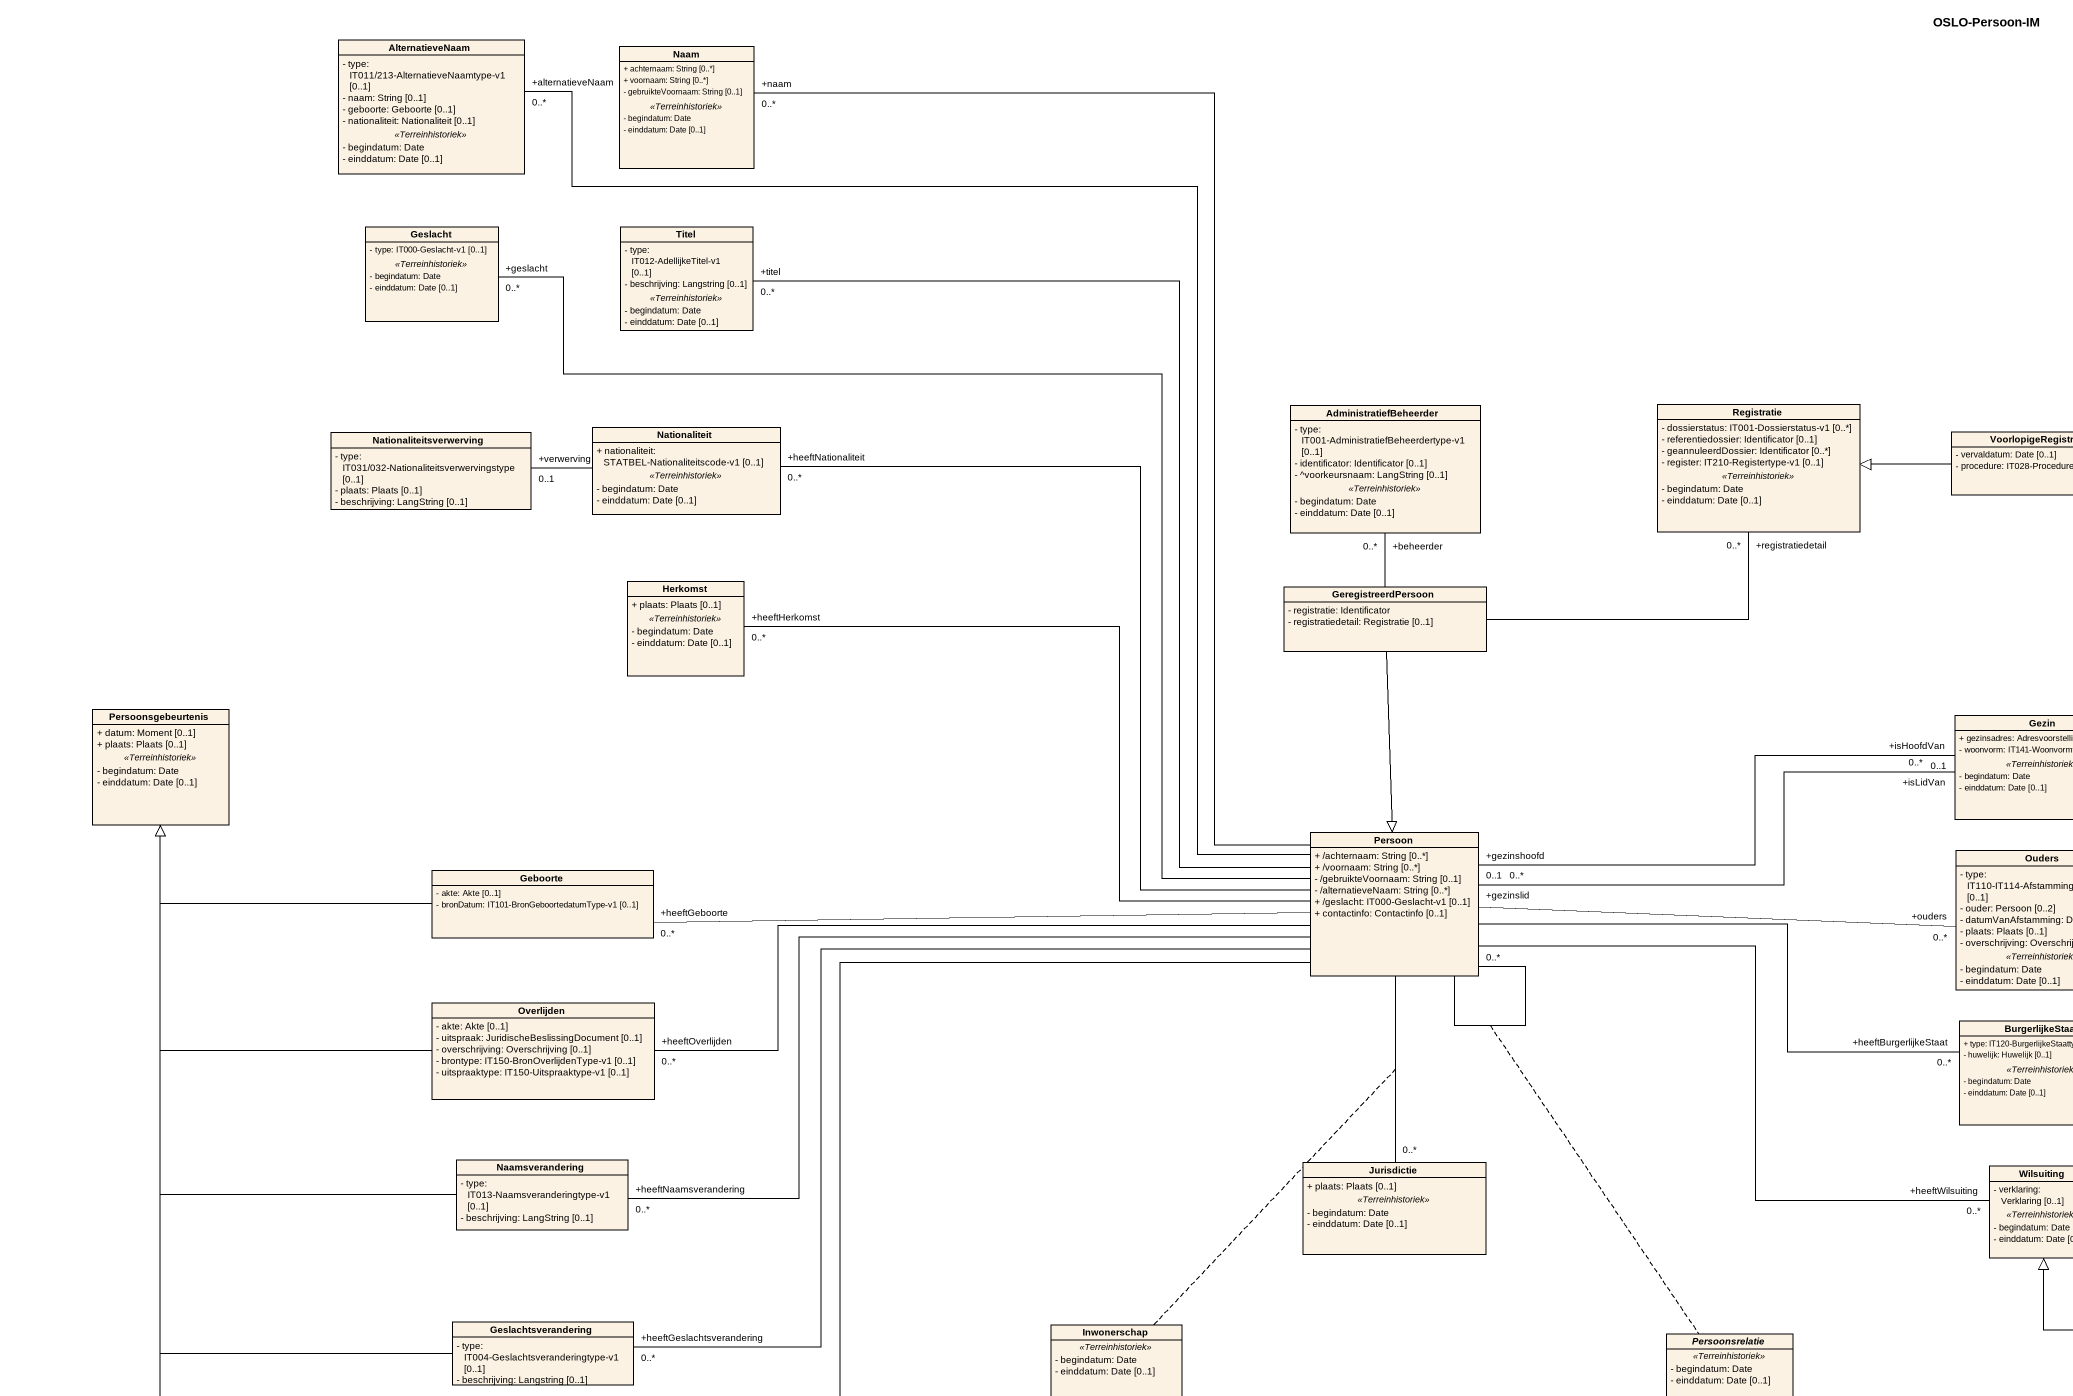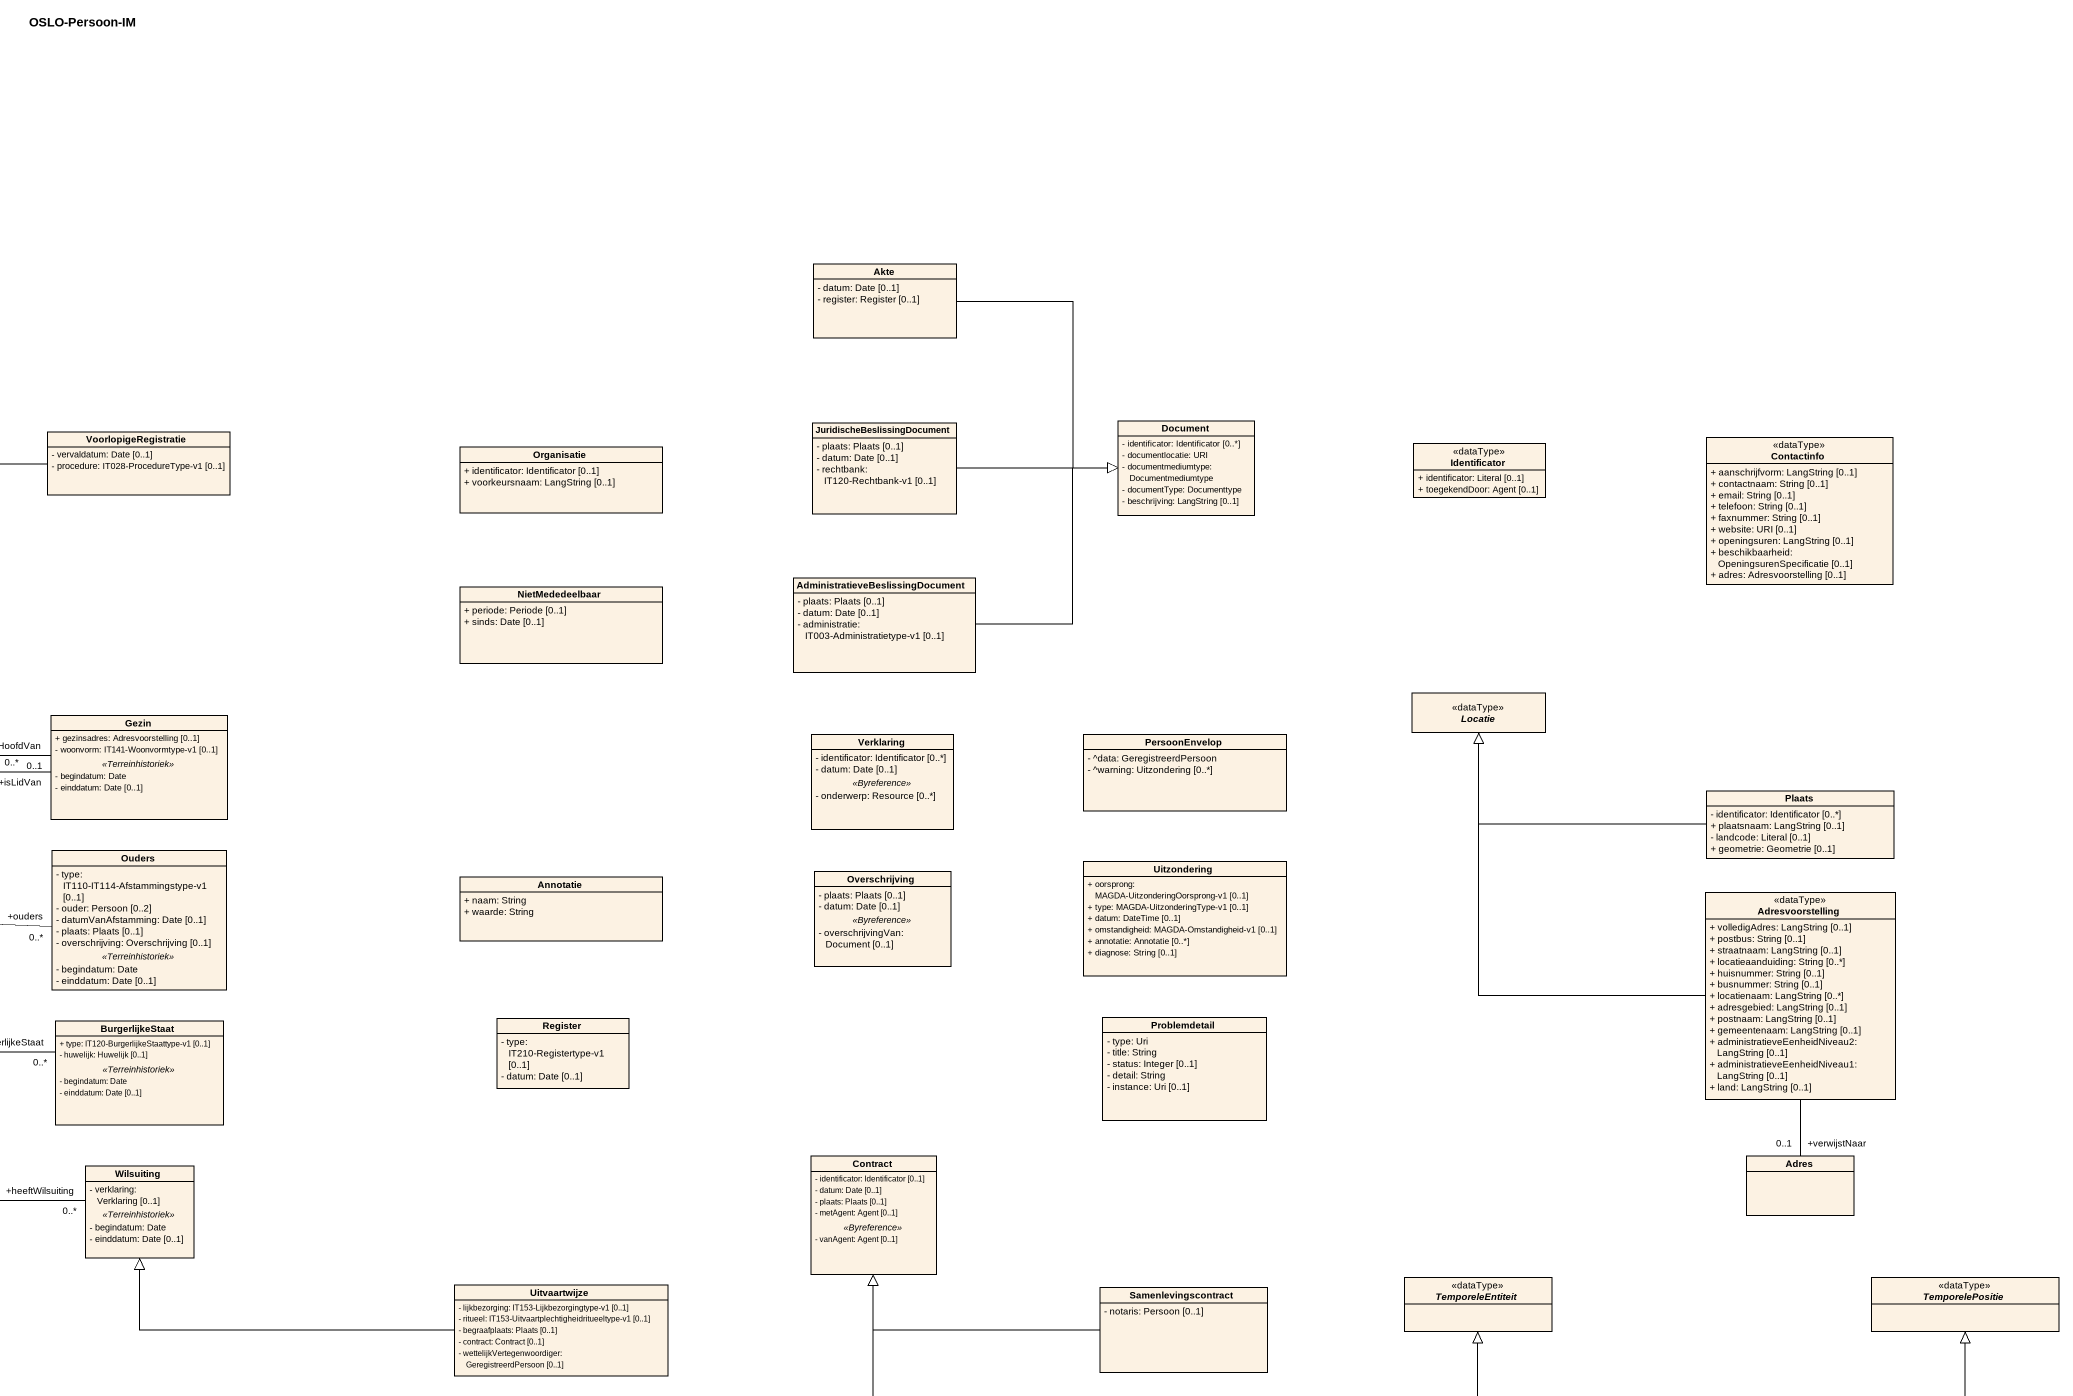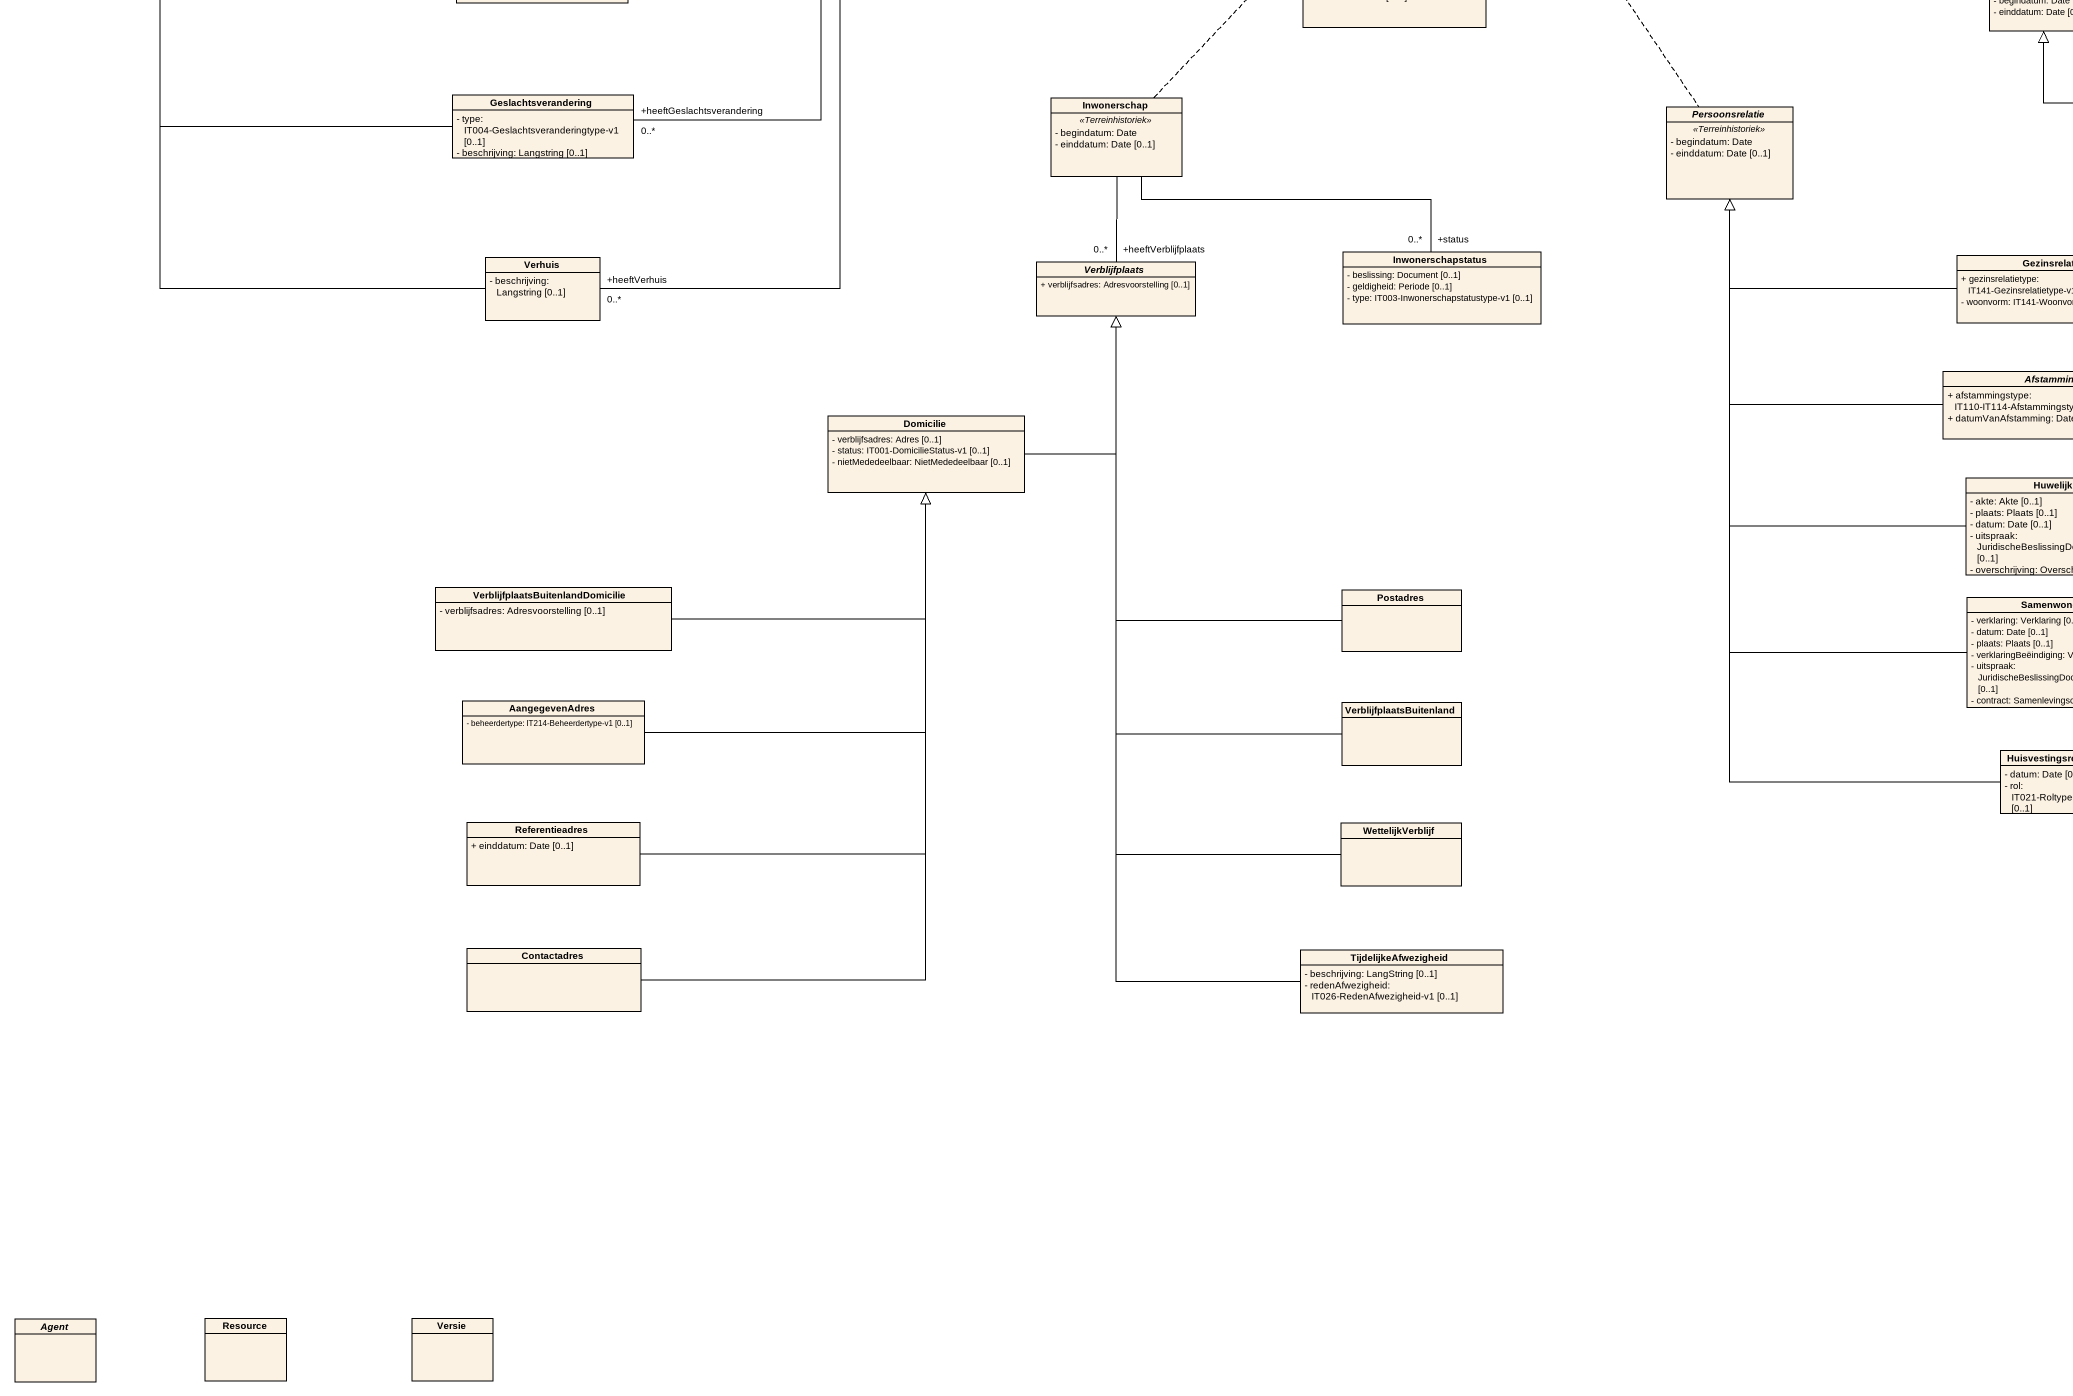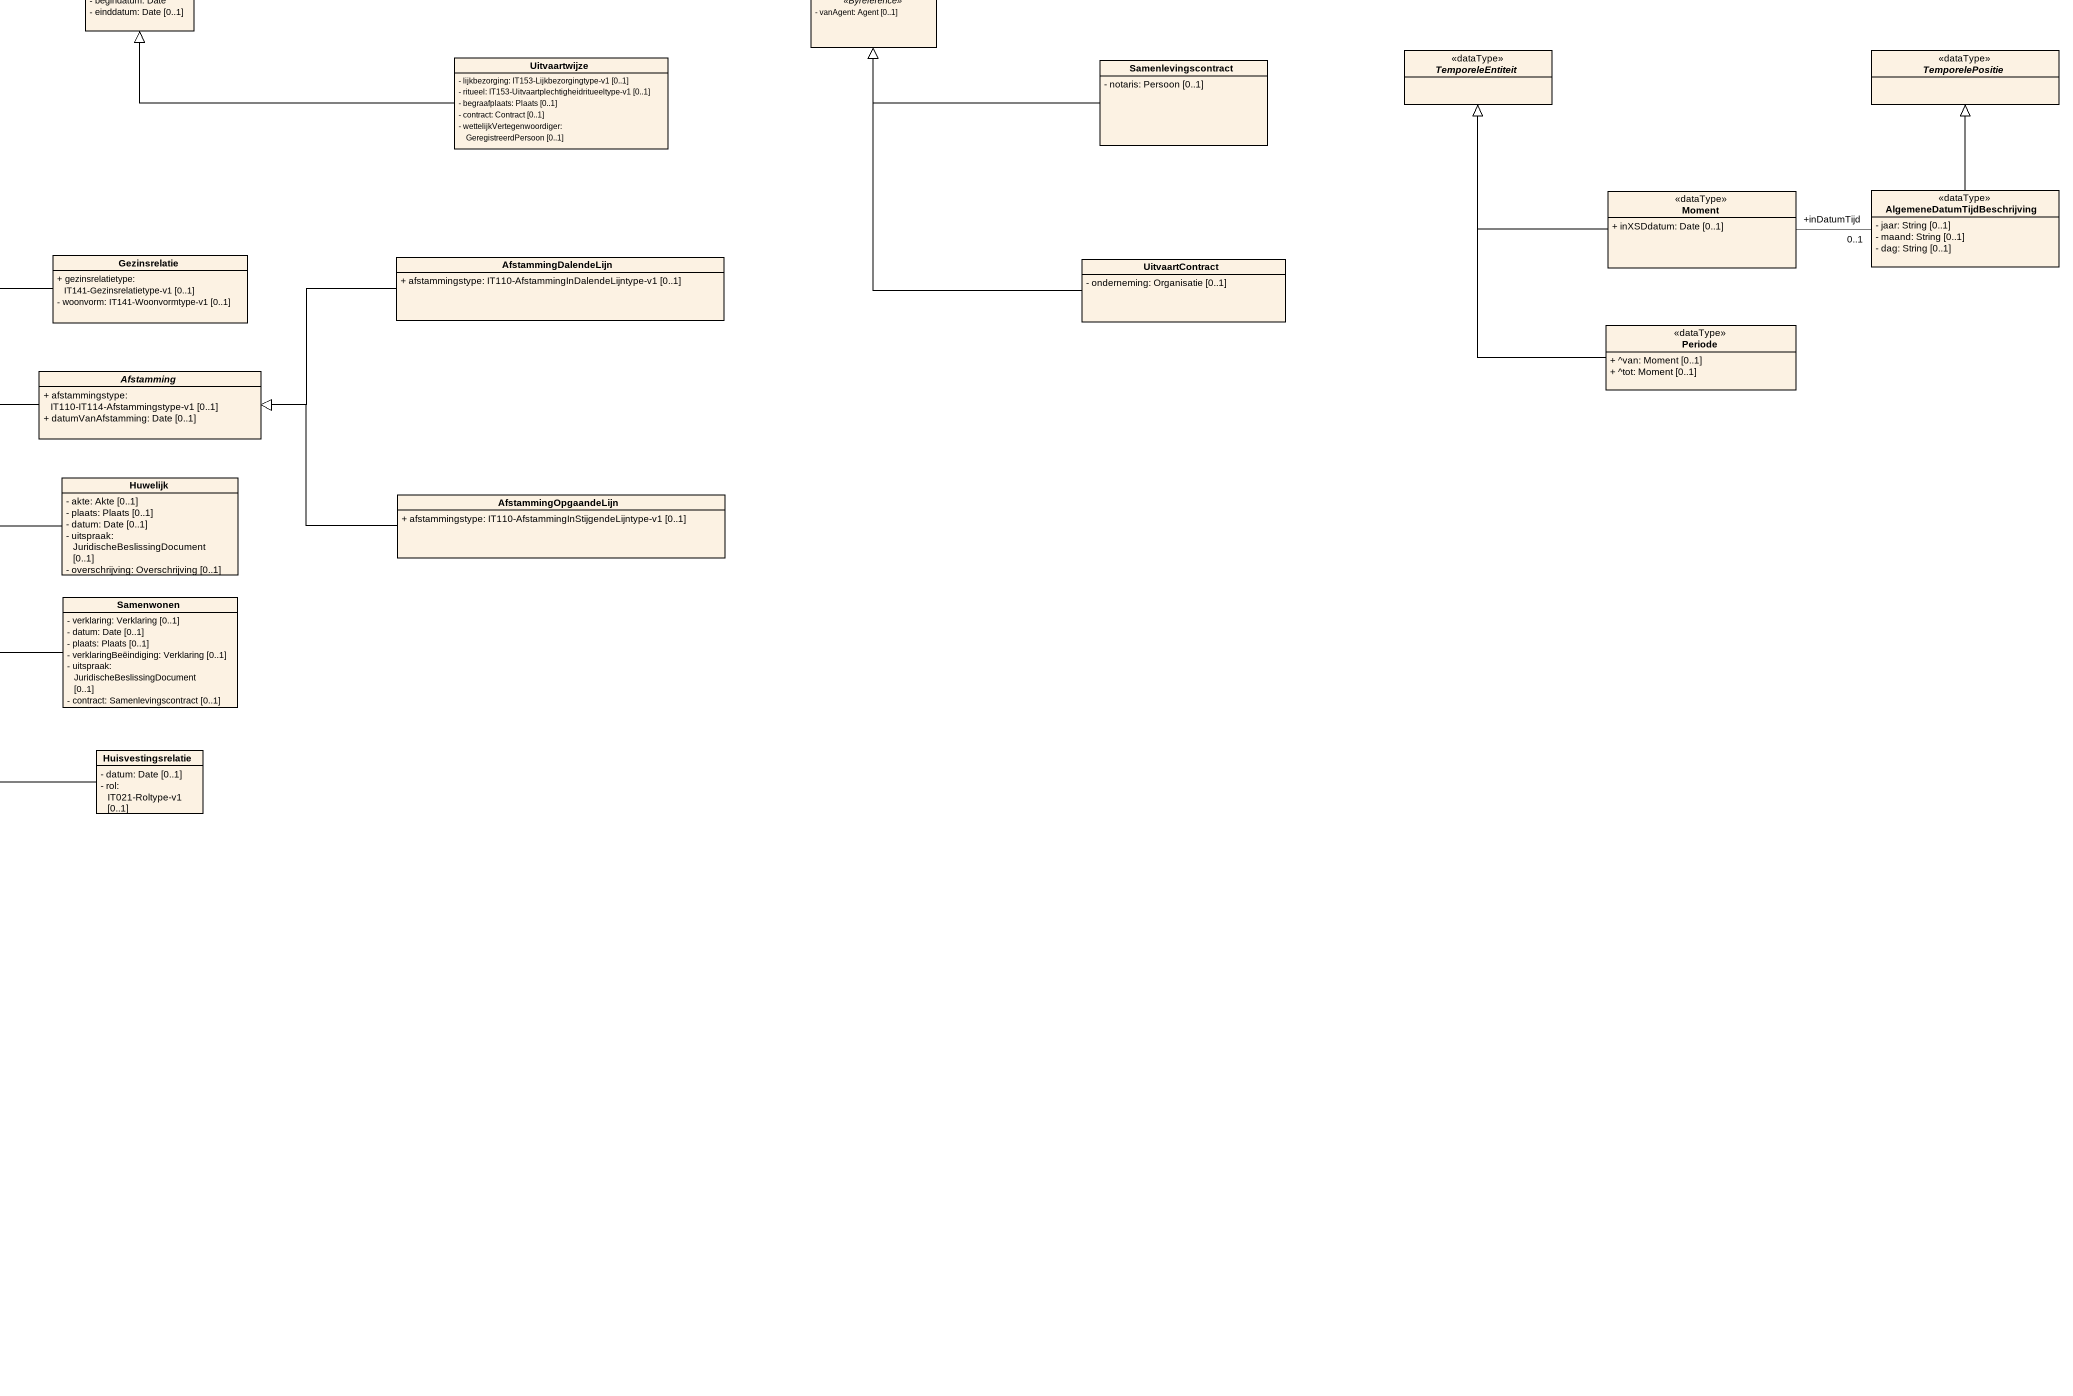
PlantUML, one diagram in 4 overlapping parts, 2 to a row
@startuml
title OSLO-Persoon-IM
hide circle
hide empty members
skinparam classAttributeIconSize 0
class AlternatieveNaam {
  - type: IT011/213-AlternatieveNaamtype-v1 [0..1]
  - naam: String [0..1]
  - geboorte: Geboorte [0..1]
  - nationaliteit: Nationaliteit [0..1]
  .. <<Terreinhistoriek>> ..
  - begindatum: Date
  - einddatum: Date [0..1]
}
class Naam {
  + achternaam: String [0..*]
  + voornaam: String [0..*]
  - gebruikteVoornaam: String [0..1]
  .. <<Terreinhistoriek>> ..
  - begindatum: Date
  - einddatum: Date [0..1]
}
class Geslacht {
  - type: IT000-Geslacht-v1 [0..1]
  .. <<Terreinhistoriek>> ..
  - begindatum: Date
  - einddatum: Date [0..1]
}
class Titel {
  - type: IT012-AdellijkeTitel-v1 [0..1]
  - beschrijving: Langstring [0..1]
  .. <<Terreinhistoriek>> ..
  - begindatum: Date
  - einddatum: Date [0..1]
}
class Akte {
  - datum: Date [0..1]
  - register: Register [0..1]
}
class AdministratiefBeheerder {
  - type: IT001-AdministratiefBeheerdertype-v1 [0..1]
  - identificator: Identificator [0..1]
  - ^voorkeursnaam: LangString [0..1]
  .. <<Terreinhistoriek>> ..
  - begindatum: Date
  - einddatum: Date [0..1]
}
class Registratie {
  - dossierstatus: IT001-Dossierstatus-v1 [0..*]
  - referentiedossier: Identificator [0..1]
  - geannuleerdDossier: Identificator [0..*]
  - register: IT210-Registertype-v1 [0..1]
  .. <<Terreinhistoriek>> ..
  - begindatum: Date
  - einddatum: Date [0..1]
}
class Document {
  - identificator: Identificator [0..*]
  - documentlocatie: URI
  - documentmediumtype: Documentmediumtype
  - documentType: Documenttype
  - beschrijving: LangString [0..1]
}
class Nationaliteitsverwerving {
  - type: IT031/032-Nationaliteitsverwervingstype [0..1]
  - plaats: Plaats [0..1]
  - beschrijving: LangString [0..1]
}
class Nationaliteit {
  + nationaliteit: STATBEL-Nationaliteitscode-v1 [0..1]
  .. <<Terreinhistoriek>> ..
  - begindatum: Date
  - einddatum: Date [0..1]
}
class VoorlopigeRegistratie {
  - vervaldatum: Date [0..1]
  - procedure: IT028-ProcedureType-v1 [0..1]
}
class Organisatie {
  + identificator: Identificator [0..1]
  + voorkeursnaam: LangString [0..1]
}
class JuridischeBeslissingDocument {
  - plaats: Plaats [0..1]
  - datum: Date [0..1]
  - rechtbank: IT120-Rechtbank-v1 [0..1]
}
class Identificator <<dataType>> {
  + identificator: Literal [0..1]
  + toegekendDoor: Agent [0..1]
}
class Contactinfo <<dataType>> {
  + aanschrijfvorm: LangString [0..1]
  + contactnaam: String [0..1]
  + email: String [0..1]
  + telefoon: String [0..1]
  + faxnummer: String [0..1]
  + website: URI [0..1]
  + openingsuren: LangString [0..1]
  + beschikbaarheid: OpeningsurenSpecificatie [0..1]
  + adres: Adresvoorstelling [0..1]
}
class Herkomst {
  + plaats: Plaats [0..1]
  .. <<Terreinhistoriek>> ..
  - begindatum: Date
  - einddatum: Date [0..1]
}
class "AdministratieveBeslissingDocument" as AdministratieveBeslissingDoc {
  - plaats: Plaats [0..1]
  - datum: Date [0..1]
  - administratie: IT003-Administratietype-v1 [0..1]
}
class GeregistreerdPersoon {
  - registratie: Identificator
  - registratiedetail: Registratie [0..1]
}
class NietMededeelbaar {
  + periode: Periode [0..1]
  + sinds: Date [0..1]
}
abstract class Locatie <<dataType>>
class Persoonsgebeurtenis {
  + datum: Moment [0..1]
  + plaats: Plaats [0..1]
  .. <<Terreinhistoriek>> ..
  - begindatum: Date
  - einddatum: Date [0..1]
}
class Gezin {
  + gezinsadres: Adresvoorstelling [0..1]
  - woonvorm: IT141-Woonvormtype-v1 [0..1]
  .. <<Terreinhistoriek>> ..
  - begindatum: Date
  - einddatum: Date [0..1]
}
class Verklaring {
  - identificator: Identificator [0..*]
  - datum: Date [0..1]
  .. <<Byreference>> ..
  - onderwerp: Resource [0..*]
}
class PersoonEnvelop {
  - ^data: GeregistreerdPersoon
  - ^warning: Uitzondering [0..*]
}
class Plaats {
  - identificator: Identificator [0..*]
  + plaatsnaam: LangString [0..1]
  - landcode: Literal [0..1]
  + geometrie: Geometrie [0..1]
}
class Geboorte {
  - akte: Akte [0..1]
  - bronDatum: IT101-BronGeboortedatumType-v1 [0..1]
}
class Persoon {
  + /achternaam: String [0..*]
  + /voornaam: String [0..*]
  - /gebruikteVoornaam: String [0..1]
  - /alternatieveNaam: String [0..*]
  + /geslacht: IT000-Geslacht-v1 [0..1]
  + contactinfo: Contactinfo [0..1]
}
class Ouders {
  - type: IT110-IT114-Afstammingstype-v1 [0..1]
  - ouder: Persoon [0..2]
  - datumVanAfstamming: Date [0..1]
  - plaats: Plaats [0..1]
  - overschrijving: Overschrijving [0..1]
  .. <<Terreinhistoriek>> ..
  - begindatum: Date
  - einddatum: Date [0..1]
}
class Uitzondering {
  + oorsprong: MAGDA-UitzonderingOorsprong-v1 [0..1]
  + type: MAGDA-UitzonderingType-v1 [0..1]
  + datum: DateTime [0..1]
  + omstandigheid: MAGDA-Omstandigheid-v1 [0..1]
  + annotatie: Annotatie [0..*]
  + diagnose: String [0..1]
}
class Annotatie {
  + naam: String
  + waarde: String
}
class Overschrijving {
  - plaats: Plaats [0..1]
  - datum: Date [0..1]
  .. <<Byreference>> ..
  - overschrijvingVan: Document [0..1]
}
class Adresvoorstelling <<dataType>> {
  + volledigAdres: LangString [0..1]
  + postbus: String [0..1]
  + straatnaam: LangString [0..1]
  + locatieaanduiding: String [0..*]
  + huisnummer: String [0..1]
  + busnummer: String [0..1]
  + locatienaam: LangString [0..*]
  + adresgebied: LangString [0..1]
  + postnaam: LangString [0..1]
  + gemeentenaam: LangString [0..1]
  + administratieveEenheidNiveau2: LangString [0..1]
  + administratieveEenheidNiveau1: LangString [0..1]
  + land: LangString [0..1]
}
class Overlijden {
  - akte: Akte [0..1]
  - uitspraak: JuridischeBeslissingDocument [0..1]
  - overschrijving: Overschrijving [0..1]
  - brontype: IT150-BronOverlijdenType-v1 [0..1]
  - uitspraaktype: IT150-Uitspraaktype-v1 [0..1]
}
class BurgerlijkeStaat {
  + type: IT120-BurgerlijkeStaattype-v1 [0..1]
  - huwelijk: Huwelijk [0..1]
  .. <<Terreinhistoriek>> ..
  - begindatum: Date
  - einddatum: Date [0..1]
}
class Register {
  - type: IT210-Registertype-v1 [0..1]
  - datum: Date [0..1]
}
class Problemdetail {
  - type: Uri
  - title: String
  - status: Integer [0..1]
  - detail: String
  - instance: Uri [0..1]
}
class Contract {
  - identificator: Identificator [0..1]
  - datum: Date [0..1]
  - plaats: Plaats [0..1]
  - metAgent: Agent [0..1]
  .. <<Byreference>> ..
  - vanAgent: Agent [0..1]
}
class Adres
class Naamsverandering {
  - type: IT013-Naamsveranderingtype-v1 [0..1]
  - beschrijving: LangString [0..1]
}
class Jurisdictie {
  + plaats: Plaats [0..1]
  .. <<Terreinhistoriek>> ..
  - begindatum: Date
  - einddatum: Date [0..1]
}
class Wilsuiting {
  - verklaring: Verklaring [0..1]
  .. <<Terreinhistoriek>> ..
  - begindatum: Date
  - einddatum: Date [0..1]
}
abstract class TemporeleEntiteit <<dataType>>
abstract class TemporelePositie <<dataType>>
class Uitvaartwijze {
  - lijkbezorging: IT153-Lijkbezorgingtype-v1 [0..1]
  - ritueel: IT153-Uitvaartplechtigheidritueeltype-v1 [0..1]
  - begraafplaats: Plaats [0..1]
  - contract: Contract [0..1]
  - wettelijkVertegenwoordiger: GeregistreerdPersoon [0..1]
}
class Samenlevingscontract {
  - notaris: Persoon [0..1]
}
class Geslachtsverandering {
  - type: IT004-Geslachtsveranderingtype-v1 [0..1]
  - beschrijving: Langstring [0..1]
}
class Inwonerschap {
  .. <<Terreinhistoriek>> ..
  - begindatum: Date
  - einddatum: Date [0..1]
}
abstract class Persoonsrelatie {
  .. <<Terreinhistoriek>> ..
  - begindatum: Date
  - einddatum: Date [0..1]
}
class Moment <<dataType>> {
  + inXSDdatum: Date [0..1]
}
class "AlgemeneDatumTijdBeschrijving" as AlgemeneDatumTijdBeschrijvin <<dataType>> {
  - jaar: String [0..1]
  - maand: String [0..1]
  - dag: String [0..1]
}
class Inwonerschapstatus {
  - beslissing: Document [0..1]
  - geldigheid: Periode [0..1]
  - type: IT003-Inwonerschapstatustype-v1 [0..1]
}
class Gezinsrelatie {
  + gezinsrelatietype: IT141-Gezinsrelatietype-v1 [0..1]
  - woonvorm: IT141-Woonvormtype-v1 [0..1]
}
class Verhuis {
  - beschrijving: Langstring [0..1]
}
abstract class Verblijfplaats {
  + verblijfsadres: Adresvoorstelling [0..1]
}
class AfstammingDalendeLijn {
  + afstammingstype: IT110-AfstammingInDalendeLijntype-v1 [0..1]
}
class UitvaartContract {
  - onderneming: Organisatie [0..1]
}
class Periode <<dataType>> {
  + ^van: Moment [0..1]
  + ^tot: Moment [0..1]
}
abstract class Afstamming {
  + afstammingstype: IT110-IT114-Afstammingstype-v1 [0..1]
  + datumVanAfstamming: Date [0..1]
}
class Domicilie {
  - verblijfsadres: Adres [0..1]
  - status: IT001-DomicilieStatus-v1 [0..1]
  - nietMededeelbaar: NietMededeelbaar [0..1]
}
class Huwelijk {
  - akte: Akte [0..1]
  - plaats: Plaats [0..1]
  - datum: Date [0..1]
  - uitspraak: JuridischeBeslissingDocument [0..1]
  - overschrijving: Overschrijving [0..1]
}
class AfstammingOpgaandeLijn {
  + afstammingstype: IT110-AfstammingInStijgendeLijntype-v1 [0..1]
}
class "VerblijfplaatsBuitenlandDomicilie" as VerblijfplaatsBuitenlandDomi {
  - verblijfsadres: Adresvoorstelling [0..1]
}
class Postadres
class Samenwonen {
  - verklaring: Verklaring [0..1]
  - datum: Date [0..1]
  - plaats: Plaats [0..1]
  - verklaringBeëindiging: Verklaring [0..1]
  - uitspraak: JuridischeBeslissingDocument [0..1]
  - contract: Samenlevingscontract [0..1]
}
class AangegevenAdres {
  - beheerdertype: IT214-Beheerdertype-v1 [0..1]
}
class VerblijfplaatsBuitenland
class Huisvestingsrelatie {
  - datum: Date [0..1]
  - rol: IT021-Roltype-v1 [0..1]
}
class Referentieadres {
  + einddatum: Date [0..1]
}
class WettelijkVerblijf
class Contactadres
class TijdelijkeAfwezigheid {
  - beschrijving: LangString [0..1]
  - redenAfwezigheid: IT026-RedenAfwezigheid-v1 [0..1]
}
abstract class "Agent" as Agent_
class Resource
class Versie
Akte -right-|> Document
Nationaliteit -left- "+verwerving\n0..1" Nationaliteitsverwerving
VoorlopigeRegistratie -left-|> Registratie
JuridischeBeslissingDocument -right-|> Document
AdministratieveBeslissingDoc -right-|> Document
GeregistreerdPersoon -up- "+beheerder\n0..*" AdministratiefBeheerder
GeregistreerdPersoon -right- "+registratiedetail\n0..*" Registratie
GeregistreerdPersoon --|> Persoon
Plaats -left-|> Locatie
Geboorte -left-|> Persoonsgebeurtenis
Persoon -up- "+alternatieveNaam\n0..*" AlternatieveNaam
Persoon -up- "+naam\n0..*" Naam
Persoon -up- "+geslacht\n0..*" Geslacht
Persoon -up- "+titel\n0..*" Titel
Persoon -up- "+heeftNationaliteit\n0..*" Nationaliteit
Persoon -left- "+heeftHerkomst\n0..*" Herkomst
Persoon "+gezinshoofd\n0..1" -right- "+isHoofdVan\n0..1" Gezin
Persoon "+gezinslid\n0..*" -right- "+isLidVan\n0..*" Gezin
Persoon -left- "+heeftGeboorte\n0..*" Geboorte
Persoon -- "0..*" Persoon
(Persoon, Persoon) .. Persoonsrelatie
Persoon -right- "+ouders\n0..*" Ouders
Persoon -left- "+heeftOverlijden\n0..*" Overlijden
Persoon -right- "+heeftBurgerlijkeStaat\n0..*" BurgerlijkeStaat
Persoon -left- "+heeftNaamsverandering\n0..*" Naamsverandering
Persoon -- "0..*" Jurisdictie
(Persoon, Jurisdictie) .. Inwonerschap
Persoon -right- "+heeftWilsuiting\n0..*" Wilsuiting
Persoon -left- "+heeftGeslachtsverandering\n0..*" Geslachtsverandering
Persoon -- "+heeftVerhuis\n0..*" Verhuis
Adresvoorstelling -up-|> Locatie
Adresvoorstelling -- "+verwijstNaar\n0..1" Adres
Overlijden -up-|> Persoonsgebeurtenis
Naamsverandering -up-|> Persoonsgebeurtenis
Uitvaartwijze -left-|> Wilsuiting
Samenlevingscontract -left-|> Contract
Geslachtsverandering -up-|> Persoonsgebeurtenis
Inwonerschap -right- "+status\n0..*" Inwonerschapstatus
Inwonerschap -- "+heeftVerblijfplaats\n0..*" Verblijfplaats
Moment -up-|> TemporeleEntiteit
Moment -right- "+inDatumTijd\n0..1" AlgemeneDatumTijdBeschrijvin
AlgemeneDatumTijdBeschrijvin -up-|> TemporelePositie
Gezinsrelatie -left-|> Persoonsrelatie
Verhuis -up-|> Persoonsgebeurtenis
AfstammingDalendeLijn -left-|> Afstamming
UitvaartContract -up-|> Contract
Periode -up-|> TemporeleEntiteit
Afstamming -up-|> Persoonsrelatie
Domicilie -up-|> Verblijfplaats
Huwelijk -up-|> Persoonsrelatie
AfstammingOpgaandeLijn -left-|> Afstamming
VerblijfplaatsBuitenlandDomi -right-|> Domicilie
Postadres -up-|> Verblijfplaats
Samenwonen -up-|> Persoonsrelatie
AangegevenAdres -up-|> Domicilie
VerblijfplaatsBuitenland -up-|> Verblijfplaats
Huisvestingsrelatie -up-|> Persoonsrelatie
Referentieadres -up-|> Domicilie
WettelijkVerblijf -up-|> Verblijfplaats
Contactadres -up-|> Domicilie
TijdelijkeAfwezigheid -up-|> Verblijfplaats
@enduml
